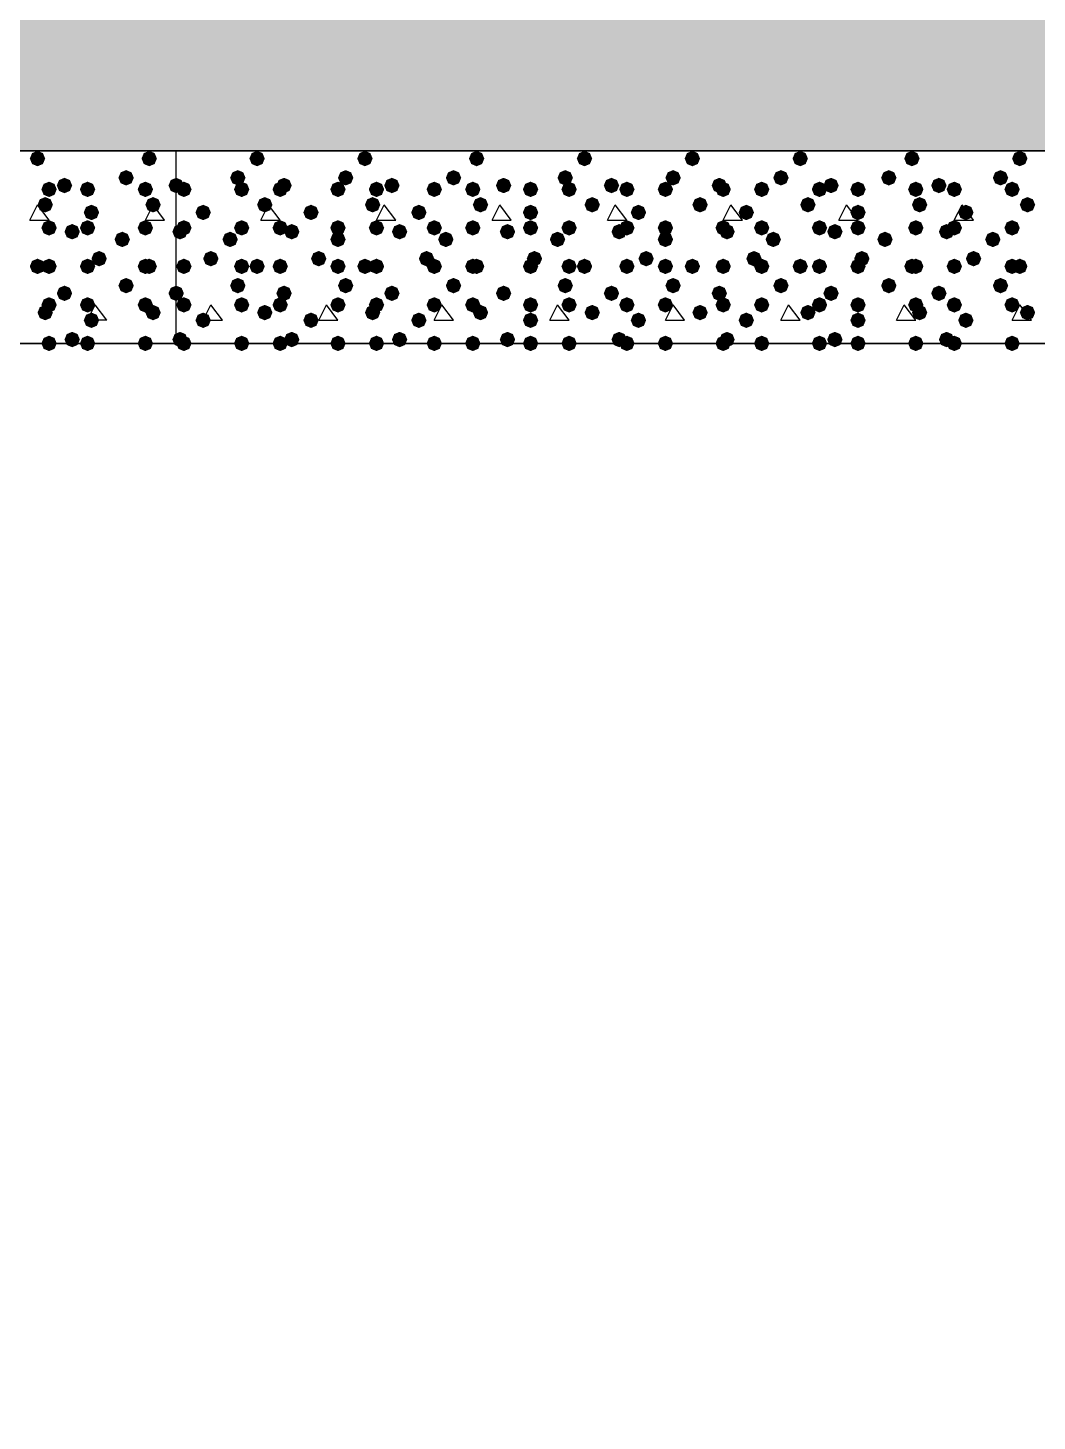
# Model space of a CAD drawing. Header units: millimetres. Extents: x 0 to 420, y 0 to 297.
# Drawn here: x 286.36 to 297.46, y 136.28 to 151.59 of the extents above; entities that cross this region are included whole.
import ezdxf

# ---------------------------------------------------------------- set-up
doc = ezdxf.new("R2010")
doc.units = ezdxf.units.MM
doc.layers.get('0').update_dxf_attribs({"linetype": 'CONTINUOUS'})

msp = doc.modelspace()

# ---------------------------------------------------------------- hatches: boundary and pattern name
at = {"true_color": 0x000008}
h = msp.add_hatch(color=0, dxfattribs=at)
h.paths.add_polyline_path([(385.826, 162.263667), (39.708667, 162.263667), (385.826, 150.241)], flags=0)
h.paths.add_polyline_path([(39.708667, 162.263667), (385.826, 150.241), (39.708667, 150.241)], flags=0)
at = {"true_color": 0x000007}
for points in [[(286.554333, 150.156333), (286.529462, 150.096537), (286.469667, 150.071667), (286.409871, 150.096537), (286.385, 150.156333), (286.409871, 150.216129), (286.469667, 150.241), (286.529462, 150.216129)], [(287.782, 150.156333), (287.757129, 150.096537), (287.697333, 150.071667), (287.637538, 150.096537), (287.612667, 150.156333), (287.637537, 150.216129), (287.697333, 150.241), (287.757129, 150.216129)], [(287.528, 149.944667), (287.503129, 149.884871), (287.443333, 149.86), (287.383537, 149.884871), (287.358667, 149.944667), (287.383537, 150.004462), (287.443333, 150.029333), (287.503129, 150.004463)], [(286.681333, 149.817667), (286.656462, 149.757871), (286.596667, 149.733), (286.536871, 149.757871), (286.512, 149.817667), (286.536871, 149.877462), (286.596667, 149.902333), (286.656462, 149.877463)], [(286.850667, 149.86), (286.825796, 149.800204), (286.766, 149.775333), (286.706204, 149.800204), (286.681333, 149.86), (286.706204, 149.919796), (286.766, 149.944667), (286.825796, 149.919796)], [(287.104667, 149.817667), (287.079796, 149.757871), (287.02, 149.733), (286.960204, 149.757871), (286.935333, 149.817667), (286.960204, 149.877462), (287.02, 149.902333), (287.079796, 149.877463)], [(287.739667, 149.817667), (287.714796, 149.757871), (287.655, 149.733), (287.595204, 149.757871), (287.570333, 149.817667), (287.595204, 149.877462), (287.655, 149.902333), (287.714796, 149.877463)], [(288.078333, 149.86), (288.053463, 149.800204), (287.993667, 149.775333), (287.933871, 149.800204), (287.909, 149.86), (287.933871, 149.919796), (287.993667, 149.944667), (288.053462, 149.919796)], [(286.639, 149.648333), (286.614129, 149.588537), (286.554333, 149.563667), (286.494537, 149.588537), (286.469667, 149.648333), (286.494537, 149.708129), (286.554333, 149.733), (286.614129, 149.708129)], [(287.147, 149.563667), (287.122129, 149.503871), (287.062333, 149.479), (287.002538, 149.503871), (286.977667, 149.563667), (287.002537, 149.623462), (287.062333, 149.648333), (287.122129, 149.623463)], [(287.824333, 149.648333), (287.799463, 149.588537), (287.739667, 149.563667), (287.679871, 149.588537), (287.655, 149.648333), (287.679871, 149.708129), (287.739667, 149.733), (287.799462, 149.708129)], [(286.681333, 149.394333), (286.656462, 149.334537), (286.596667, 149.309667), (286.536871, 149.334537), (286.512, 149.394333), (286.536871, 149.454129), (286.596667, 149.479), (286.656462, 149.454129)], [(286.935333, 149.352), (286.910462, 149.292204), (286.850667, 149.267333), (286.790871, 149.292204), (286.766, 149.352), (286.790871, 149.411796), (286.850667, 149.436667), (286.910462, 149.411796)], [(287.104667, 149.394333), (287.079796, 149.334537), (287.02, 149.309667), (286.960204, 149.334537), (286.935333, 149.394333), (286.960204, 149.454129), (287.02, 149.479), (287.079796, 149.454129)], [(287.485667, 149.267333), (287.460796, 149.207537), (287.401, 149.182667), (287.341204, 149.207537), (287.316333, 149.267333), (287.341204, 149.327129), (287.401, 149.352), (287.460796, 149.327129)], [(287.739667, 149.394333), (287.714796, 149.334537), (287.655, 149.309667), (287.595204, 149.334537), (287.570333, 149.394333), (287.595204, 149.454129), (287.655, 149.479), (287.714796, 149.454129)], [(286.554333, 148.971), (286.529462, 148.911204), (286.469667, 148.886333), (286.409871, 148.911204), (286.385, 148.971), (286.409871, 149.030796), (286.469667, 149.055667), (286.529462, 149.030796)], [(286.681333, 148.971), (286.656462, 148.911204), (286.596667, 148.886333), (286.536871, 148.911204), (286.512, 148.971), (286.536871, 149.030796), (286.596667, 149.055667), (286.656462, 149.030796)], [(287.104667, 148.971), (287.079796, 148.911204), (287.02, 148.886333), (286.960204, 148.911204), (286.935333, 148.971), (286.960204, 149.030796), (287.02, 149.055667), (287.079796, 149.030796)], [(287.231667, 149.055667), (287.206796, 148.995871), (287.147, 148.971), (287.087204, 148.995871), (287.062333, 149.055667), (287.087204, 149.115462), (287.147, 149.140333), (287.206796, 149.115463)], [(287.739667, 148.971), (287.714796, 148.911204), (287.655, 148.886333), (287.595204, 148.911204), (287.570333, 148.971), (287.595204, 149.030796), (287.655, 149.055667), (287.714796, 149.030796)], [(287.782, 148.971), (287.757129, 148.911204), (287.697333, 148.886333), (287.637538, 148.911204), (287.612667, 148.971), (287.637537, 149.030796), (287.697333, 149.055667), (287.757129, 149.030796)], [(286.850667, 148.674667), (286.825796, 148.614871), (286.766, 148.59), (286.706204, 148.614871), (286.681333, 148.674667), (286.706204, 148.734462), (286.766, 148.759333), (286.825796, 148.734463)], [(287.528, 148.759333), (287.503129, 148.699537), (287.443333, 148.674667), (287.383537, 148.699537), (287.358667, 148.759333), (287.383537, 148.819129), (287.443333, 148.844), (287.503129, 148.819129)], [(288.078333, 148.674667), (288.053463, 148.614871), (287.993667, 148.59), (287.933871, 148.614871), (287.909, 148.674667), (287.933871, 148.734462), (287.993667, 148.759333), (288.053462, 148.734463)], [(286.681333, 148.547667), (286.656462, 148.487871), (286.596667, 148.463), (286.536871, 148.487871), (286.512, 148.547667), (286.536871, 148.607462), (286.596667, 148.632333), (286.656462, 148.607463)], [(287.104667, 148.547667), (287.079796, 148.487871), (287.02, 148.463), (286.960204, 148.487871), (286.935333, 148.547667), (286.960204, 148.607462), (287.02, 148.632333), (287.079796, 148.607463)], [(287.739667, 148.547667), (287.714796, 148.487871), (287.655, 148.463), (287.595204, 148.487871), (287.570333, 148.547667), (287.595204, 148.607462), (287.655, 148.632333), (287.714796, 148.607463)], [(286.639, 148.463), (286.614129, 148.403204), (286.554333, 148.378333), (286.494537, 148.403204), (286.469667, 148.463), (286.494537, 148.522796), (286.554333, 148.547667), (286.614129, 148.522796)], [(287.147, 148.378333), (287.122129, 148.318537), (287.062333, 148.293667), (287.002538, 148.318537), (286.977667, 148.378333), (287.002537, 148.438129), (287.062333, 148.463), (287.122129, 148.438129)], [(287.824333, 148.463), (287.799463, 148.403204), (287.739667, 148.378333), (287.679871, 148.403204), (287.655, 148.463), (287.679871, 148.522796), (287.739667, 148.547667), (287.799462, 148.522796)], [(286.681333, 148.124333), (286.656462, 148.064537), (286.596667, 148.039667), (286.536871, 148.064537), (286.512, 148.124333), (286.536871, 148.184129), (286.596667, 148.209), (286.656462, 148.184129)], [(286.935333, 148.166667), (286.910462, 148.106871), (286.850667, 148.082), (286.790871, 148.106871), (286.766, 148.166667), (286.790871, 148.226462), (286.850667, 148.251333), (286.910462, 148.226463)], [(287.104667, 148.124333), (287.079796, 148.064537), (287.02, 148.039667), (286.960204, 148.064537), (286.935333, 148.124333), (286.960204, 148.184129), (287.02, 148.209), (287.079796, 148.184129)], [(287.739667, 148.124333), (287.714796, 148.064537), (287.655, 148.039667), (287.595204, 148.064537), (287.570333, 148.124333), (287.595204, 148.184129), (287.655, 148.209), (287.714796, 148.184129)]]:
    msp.add_hatch(color=0, dxfattribs=at).paths.add_polyline_path(points, flags=0)
at = {"true_color": 0x000008}
for points in [[(288.967333, 150.156333), (288.942462, 150.096537), (288.882667, 150.071667), (288.822871, 150.096537), (288.798, 150.156333), (288.822871, 150.216129), (288.882667, 150.241), (288.942462, 150.216129)], [(290.152667, 150.156333), (290.127796, 150.096537), (290.068, 150.071667), (290.008204, 150.096537), (289.983333, 150.156333), (290.008204, 150.216129), (290.068, 150.241), (290.127796, 150.216129)], [(291.380333, 150.156333), (291.355463, 150.096537), (291.295667, 150.071667), (291.235871, 150.096537), (291.211, 150.156333), (291.235871, 150.216129), (291.295667, 150.241), (291.355462, 150.216129)], [(292.565667, 150.156333), (292.540796, 150.096537), (292.481, 150.071667), (292.421204, 150.096537), (292.396333, 150.156333), (292.421204, 150.216129), (292.481, 150.241), (292.540796, 150.216129)], [(293.751, 150.156333), (293.726129, 150.096537), (293.666333, 150.071667), (293.606537, 150.096537), (293.581667, 150.156333), (293.606537, 150.216129), (293.666333, 150.241), (293.726129, 150.216129)], [(294.936333, 150.156333), (294.911462, 150.096537), (294.851667, 150.071667), (294.791871, 150.096537), (294.767, 150.156333), (294.791871, 150.216129), (294.851667, 150.241), (294.911462, 150.216129)], [(296.164, 150.156333), (296.139129, 150.096537), (296.079333, 150.071667), (296.019537, 150.096537), (295.994667, 150.156333), (296.019537, 150.216129), (296.079333, 150.241), (296.139129, 150.216129)], [(297.349333, 150.156333), (297.324462, 150.096537), (297.264667, 150.071667), (297.204871, 150.096537), (297.18, 150.156333), (297.204871, 150.216129), (297.264667, 150.241), (297.324462, 150.216129)], [(288.755667, 149.944667), (288.730796, 149.884871), (288.671, 149.86), (288.611204, 149.884871), (288.586333, 149.944667), (288.611204, 150.004462), (288.671, 150.029333), (288.730796, 150.004463)], [(289.941, 149.944667), (289.916129, 149.884871), (289.856333, 149.86), (289.796538, 149.884871), (289.771667, 149.944667), (289.796537, 150.004462), (289.856333, 150.029333), (289.916129, 150.004463)], [(291.126333, 149.944667), (291.101462, 149.884871), (291.041667, 149.86), (290.981871, 149.884871), (290.957, 149.944667), (290.981871, 150.004462), (291.041667, 150.029333), (291.101462, 150.004463)], [(292.354, 149.944667), (292.329129, 149.884871), (292.269333, 149.86), (292.209538, 149.884871), (292.184667, 149.944667), (292.209537, 150.004462), (292.269333, 150.029333), (292.329129, 150.004463)], [(293.539333, 149.944667), (293.514462, 149.884871), (293.454667, 149.86), (293.394871, 149.884871), (293.37, 149.944667), (293.394871, 150.004462), (293.454667, 150.029333), (293.514462, 150.004463)], [(294.724667, 149.944667), (294.699796, 149.884871), (294.64, 149.86), (294.580204, 149.884871), (294.555333, 149.944667), (294.580204, 150.004462), (294.64, 150.029333), (294.699796, 150.004463)], [(295.91, 149.944667), (295.885129, 149.884871), (295.825333, 149.86), (295.765538, 149.884871), (295.740667, 149.944667), (295.765537, 150.004462), (295.825333, 150.029333), (295.885129, 150.004463)], [(297.137667, 149.944667), (297.112796, 149.884871), (297.053, 149.86), (296.993204, 149.884871), (296.968333, 149.944667), (296.993204, 150.004462), (297.053, 150.029333), (297.112796, 150.004463)], [(288.163, 149.817667), (288.138129, 149.757871), (288.078333, 149.733), (288.018537, 149.757871), (287.993667, 149.817667), (288.018537, 149.877462), (288.078333, 149.902333), (288.138129, 149.877463)], [(288.798, 149.817667), (288.773129, 149.757871), (288.713333, 149.733), (288.653537, 149.757871), (288.628667, 149.817667), (288.653537, 149.877462), (288.713333, 149.902333), (288.773129, 149.877463)], [(289.221333, 149.817667), (289.196462, 149.757871), (289.136667, 149.733), (289.076871, 149.757871), (289.052, 149.817667), (289.076871, 149.877462), (289.136667, 149.902333), (289.196462, 149.877463)], [(289.263667, 149.86), (289.238796, 149.800204), (289.179, 149.775333), (289.119204, 149.800204), (289.094333, 149.86), (289.119204, 149.919796), (289.179, 149.944667), (289.238796, 149.919796)], [(289.856333, 149.817667), (289.831462, 149.757871), (289.771667, 149.733), (289.711871, 149.757871), (289.687, 149.817667), (289.711871, 149.877462), (289.771667, 149.902333), (289.831462, 149.877463)], [(290.279667, 149.817667), (290.254796, 149.757871), (290.195, 149.733), (290.135204, 149.757871), (290.110333, 149.817667), (290.135204, 149.877462), (290.195, 149.902333), (290.254796, 149.877463)], [(290.449, 149.86), (290.424129, 149.800204), (290.364333, 149.775333), (290.304537, 149.800204), (290.279667, 149.86), (290.304537, 149.919796), (290.364333, 149.944667), (290.424129, 149.919796)], [(290.914667, 149.817667), (290.889796, 149.757871), (290.83, 149.733), (290.770204, 149.757871), (290.745333, 149.817667), (290.770204, 149.877462), (290.83, 149.902333), (290.889796, 149.877463)], [(291.338, 149.817667), (291.313129, 149.757871), (291.253333, 149.733), (291.193537, 149.757871), (291.168667, 149.817667), (291.193537, 149.877462), (291.253333, 149.902333), (291.313129, 149.877463)], [(291.676667, 149.86), (291.651796, 149.800204), (291.592, 149.775333), (291.532204, 149.800204), (291.507333, 149.86), (291.532204, 149.919796), (291.592, 149.944667), (291.651796, 149.919796)], [(291.973, 149.817667), (291.948129, 149.757871), (291.888333, 149.733), (291.828538, 149.757871), (291.803667, 149.817667), (291.828537, 149.877462), (291.888333, 149.902333), (291.948129, 149.877463)], [(292.396333, 149.817667), (292.371463, 149.757871), (292.311667, 149.733), (292.251871, 149.757871), (292.227, 149.817667), (292.251871, 149.877462), (292.311667, 149.902333), (292.371462, 149.877463)], [(292.862, 149.86), (292.837129, 149.800204), (292.777333, 149.775333), (292.717538, 149.800204), (292.692667, 149.86), (292.717537, 149.919796), (292.777333, 149.944667), (292.837129, 149.919796)], [(293.031333, 149.817667), (293.006463, 149.757871), (292.946667, 149.733), (292.886871, 149.757871), (292.862, 149.817667), (292.886871, 149.877462), (292.946667, 149.902333), (293.006462, 149.877463)], [(293.454667, 149.817667), (293.429796, 149.757871), (293.37, 149.733), (293.310204, 149.757871), (293.285333, 149.817667), (293.310204, 149.877462), (293.37, 149.902333), (293.429796, 149.877463)], [(294.047333, 149.86), (294.022462, 149.800204), (293.962667, 149.775333), (293.902871, 149.800204), (293.878, 149.86), (293.902871, 149.919796), (293.962667, 149.944667), (294.022462, 149.919796)], [(294.089667, 149.817667), (294.064796, 149.757871), (294.005, 149.733), (293.945204, 149.757871), (293.920333, 149.817667), (293.945204, 149.877462), (294.005, 149.902333), (294.064796, 149.877463)], [(294.513, 149.817667), (294.488129, 149.757871), (294.428333, 149.733), (294.368538, 149.757871), (294.343667, 149.817667), (294.368537, 149.877462), (294.428333, 149.902333), (294.488129, 149.877463)], [(295.148, 149.817667), (295.123129, 149.757871), (295.063333, 149.733), (295.003537, 149.757871), (294.978667, 149.817667), (295.003537, 149.877462), (295.063333, 149.902333), (295.123129, 149.877463)], [(295.275, 149.86), (295.250129, 149.800204), (295.190333, 149.775333), (295.130538, 149.800204), (295.105667, 149.86), (295.130537, 149.919796), (295.190333, 149.944667), (295.250129, 149.919796)], [(295.571333, 149.817667), (295.546462, 149.757871), (295.486667, 149.733), (295.426871, 149.757871), (295.402, 149.817667), (295.426871, 149.877462), (295.486667, 149.902333), (295.546462, 149.877463)], [(296.206333, 149.817667), (296.181462, 149.757871), (296.121667, 149.733), (296.061871, 149.757871), (296.037, 149.817667), (296.061871, 149.877462), (296.121667, 149.902333), (296.181462, 149.877463)], [(296.460333, 149.86), (296.435462, 149.800204), (296.375667, 149.775333), (296.315871, 149.800204), (296.291, 149.86), (296.315871, 149.919796), (296.375667, 149.944667), (296.435462, 149.919796)], [(296.629667, 149.817667), (296.604796, 149.757871), (296.545, 149.733), (296.485204, 149.757871), (296.460333, 149.817667), (296.485204, 149.877462), (296.545, 149.902333), (296.604796, 149.877463)], [(297.264667, 149.817667), (297.239796, 149.757871), (297.18, 149.733), (297.120204, 149.757871), (297.095333, 149.817667), (297.120204, 149.877462), (297.18, 149.902333), (297.239796, 149.877463)], [(288.374667, 149.563667), (288.349796, 149.503871), (288.29, 149.479), (288.230204, 149.503871), (288.205333, 149.563667), (288.230204, 149.623462), (288.29, 149.648333), (288.349796, 149.623463)], [(289.052, 149.648333), (289.027129, 149.588537), (288.967333, 149.563667), (288.907537, 149.588537), (288.882667, 149.648333), (288.907537, 149.708129), (288.967333, 149.733), (289.027129, 149.708129)], [(289.56, 149.563667), (289.535129, 149.503871), (289.475333, 149.479), (289.415538, 149.503871), (289.390667, 149.563667), (289.415537, 149.623462), (289.475333, 149.648333), (289.535129, 149.623463)], [(290.237333, 149.648333), (290.212462, 149.588537), (290.152667, 149.563667), (290.092871, 149.588537), (290.068, 149.648333), (290.092871, 149.708129), (290.152667, 149.733), (290.212462, 149.708129)], [(290.745333, 149.563667), (290.720463, 149.503871), (290.660667, 149.479), (290.600871, 149.503871), (290.576, 149.563667), (290.600871, 149.623462), (290.660667, 149.648333), (290.720462, 149.623463)], [(291.422667, 149.648333), (291.397796, 149.588537), (291.338, 149.563667), (291.278204, 149.588537), (291.253333, 149.648333), (291.278204, 149.708129), (291.338, 149.733), (291.397796, 149.708129)], [(291.973, 149.563667), (291.948129, 149.503871), (291.888333, 149.479), (291.828538, 149.503871), (291.803667, 149.563667), (291.828537, 149.623462), (291.888333, 149.648333), (291.948129, 149.623463)], [(292.650333, 149.648333), (292.625463, 149.588537), (292.565667, 149.563667), (292.505871, 149.588537), (292.481, 149.648333), (292.505871, 149.708129), (292.565667, 149.733), (292.625462, 149.708129)], [(293.158333, 149.563667), (293.133462, 149.503871), (293.073667, 149.479), (293.013871, 149.503871), (292.989, 149.563667), (293.013871, 149.623462), (293.073667, 149.648333), (293.133462, 149.623463)], [(293.835667, 149.648333), (293.810796, 149.588537), (293.751, 149.563667), (293.691204, 149.588537), (293.666333, 149.648333), (293.691204, 149.708129), (293.751, 149.733), (293.810796, 149.708129)], [(294.343667, 149.563667), (294.318796, 149.503871), (294.259, 149.479), (294.199204, 149.503871), (294.174333, 149.563667), (294.199204, 149.623462), (294.259, 149.648333), (294.318796, 149.623463)], [(295.021, 149.648333), (294.996129, 149.588537), (294.936333, 149.563667), (294.876537, 149.588537), (294.851667, 149.648333), (294.876537, 149.708129), (294.936333, 149.733), (294.996129, 149.708129)], [(295.571333, 149.563667), (295.546462, 149.503871), (295.486667, 149.479), (295.426871, 149.503871), (295.402, 149.563667), (295.426871, 149.623462), (295.486667, 149.648333), (295.546462, 149.623463)], [(296.248667, 149.648333), (296.223796, 149.588537), (296.164, 149.563667), (296.104204, 149.588537), (296.079333, 149.648333), (296.104204, 149.708129), (296.164, 149.733), (296.223796, 149.708129)], [(296.756667, 149.563667), (296.731796, 149.503871), (296.672, 149.479), (296.612204, 149.503871), (296.587333, 149.563667), (296.612204, 149.623462), (296.672, 149.648333), (296.731796, 149.623463)], [(297.434, 149.648333), (297.409129, 149.588537), (297.349333, 149.563667), (297.289537, 149.588537), (297.264667, 149.648333), (297.289537, 149.708129), (297.349333, 149.733), (297.409129, 149.708129)], [(288.120667, 149.352), (288.095796, 149.292204), (288.036, 149.267333), (287.976204, 149.292204), (287.951333, 149.352), (287.976204, 149.411796), (288.036, 149.436667), (288.095796, 149.411796)], [(288.163, 149.394333), (288.138129, 149.334537), (288.078333, 149.309667), (288.018537, 149.334537), (287.993667, 149.394333), (288.018537, 149.454129), (288.078333, 149.479), (288.138129, 149.454129)], [(288.671, 149.267333), (288.646129, 149.207537), (288.586333, 149.182667), (288.526538, 149.207537), (288.501667, 149.267333), (288.526537, 149.327129), (288.586333, 149.352), (288.646129, 149.327129)], [(288.798, 149.394333), (288.773129, 149.334537), (288.713333, 149.309667), (288.653537, 149.334537), (288.628667, 149.394333), (288.653537, 149.454129), (288.713333, 149.479), (288.773129, 149.454129)], [(289.221333, 149.394333), (289.196462, 149.334537), (289.136667, 149.309667), (289.076871, 149.334537), (289.052, 149.394333), (289.076871, 149.454129), (289.136667, 149.479), (289.196462, 149.454129)], [(289.348333, 149.352), (289.323463, 149.292204), (289.263667, 149.267333), (289.203871, 149.292204), (289.179, 149.352), (289.203871, 149.411796), (289.263667, 149.436667), (289.323462, 149.411796)], [(289.856333, 149.394333), (289.831462, 149.334537), (289.771667, 149.309667), (289.711871, 149.334537), (289.687, 149.394333), (289.711871, 149.454129), (289.771667, 149.479), (289.831462, 149.454129)], [(289.856333, 149.267333), (289.831462, 149.207537), (289.771667, 149.182667), (289.711871, 149.207537), (289.687, 149.267333), (289.711871, 149.327129), (289.771667, 149.352), (289.831462, 149.327129)], [(290.279667, 149.394333), (290.254796, 149.334537), (290.195, 149.309667), (290.135204, 149.334537), (290.110333, 149.394333), (290.135204, 149.454129), (290.195, 149.479), (290.254796, 149.454129)], [(290.533667, 149.352), (290.508796, 149.292204), (290.449, 149.267333), (290.389204, 149.292204), (290.364333, 149.352), (290.389204, 149.411796), (290.449, 149.436667), (290.508796, 149.411796)], [(290.914667, 149.394333), (290.889796, 149.334537), (290.83, 149.309667), (290.770204, 149.334537), (290.745333, 149.394333), (290.770204, 149.454129), (290.83, 149.479), (290.889796, 149.454129)], [(291.041667, 149.267333), (291.016796, 149.207537), (290.957, 149.182667), (290.897204, 149.207537), (290.872333, 149.267333), (290.897204, 149.327129), (290.957, 149.352), (291.016796, 149.327129)], [(291.338, 149.394333), (291.313129, 149.334537), (291.253333, 149.309667), (291.193537, 149.334537), (291.168667, 149.394333), (291.193537, 149.454129), (291.253333, 149.479), (291.313129, 149.454129)], [(291.719, 149.352), (291.694129, 149.292204), (291.634333, 149.267333), (291.574538, 149.292204), (291.549667, 149.352), (291.574537, 149.411796), (291.634333, 149.436667), (291.694129, 149.411796)], [(291.973, 149.394333), (291.948129, 149.334537), (291.888333, 149.309667), (291.828538, 149.334537), (291.803667, 149.394333), (291.828537, 149.454129), (291.888333, 149.479), (291.948129, 149.454129)], [(292.269333, 149.267333), (292.244462, 149.207537), (292.184667, 149.182667), (292.124871, 149.207537), (292.1, 149.267333), (292.124871, 149.327129), (292.184667, 149.352), (292.244462, 149.327129)], [(292.396333, 149.394333), (292.371463, 149.334537), (292.311667, 149.309667), (292.251871, 149.334537), (292.227, 149.394333), (292.251871, 149.454129), (292.311667, 149.479), (292.371462, 149.454129)], [(292.946667, 149.352), (292.921796, 149.292204), (292.862, 149.267333), (292.802204, 149.292204), (292.777333, 149.352), (292.802204, 149.411796), (292.862, 149.436667), (292.921796, 149.411796)], [(293.031333, 149.394333), (293.006463, 149.334537), (292.946667, 149.309667), (292.886871, 149.334537), (292.862, 149.394333), (292.886871, 149.454129), (292.946667, 149.479), (293.006462, 149.454129)], [(293.454667, 149.394333), (293.429796, 149.334537), (293.37, 149.309667), (293.310204, 149.334537), (293.285333, 149.394333), (293.310204, 149.454129), (293.37, 149.479), (293.429796, 149.454129)], [(293.454667, 149.267333), (293.429796, 149.207537), (293.37, 149.182667), (293.310204, 149.207537), (293.285333, 149.267333), (293.310204, 149.327129), (293.37, 149.352), (293.429796, 149.327129)], [(294.089667, 149.394333), (294.064796, 149.334537), (294.005, 149.309667), (293.945204, 149.334537), (293.920333, 149.394333), (293.945204, 149.454129), (294.005, 149.479), (294.064796, 149.454129)], [(294.132, 149.352), (294.107129, 149.292204), (294.047333, 149.267333), (293.987538, 149.292204), (293.962667, 149.352), (293.987537, 149.411796), (294.047333, 149.436667), (294.107129, 149.411796)], [(294.513, 149.394333), (294.488129, 149.334537), (294.428333, 149.309667), (294.368538, 149.334537), (294.343667, 149.394333), (294.368537, 149.454129), (294.428333, 149.479), (294.488129, 149.454129)], [(294.64, 149.267333), (294.615129, 149.207537), (294.555333, 149.182667), (294.495538, 149.207537), (294.470667, 149.267333), (294.495537, 149.327129), (294.555333, 149.352), (294.615129, 149.327129)], [(295.148, 149.394333), (295.123129, 149.334537), (295.063333, 149.309667), (295.003537, 149.334537), (294.978667, 149.394333), (295.003537, 149.454129), (295.063333, 149.479), (295.123129, 149.454129)], [(295.317333, 149.352), (295.292462, 149.292204), (295.232667, 149.267333), (295.172871, 149.292204), (295.148, 149.352), (295.172871, 149.411796), (295.232667, 149.436667), (295.292462, 149.411796)], [(295.571333, 149.394333), (295.546462, 149.334537), (295.486667, 149.309667), (295.426871, 149.334537), (295.402, 149.394333), (295.426871, 149.454129), (295.486667, 149.479), (295.546462, 149.454129)], [(295.867667, 149.267333), (295.842796, 149.207537), (295.783, 149.182667), (295.723204, 149.207537), (295.698333, 149.267333), (295.723204, 149.327129), (295.783, 149.352), (295.842796, 149.327129)], [(296.206333, 149.394333), (296.181462, 149.334537), (296.121667, 149.309667), (296.061871, 149.334537), (296.037, 149.394333), (296.061871, 149.454129), (296.121667, 149.479), (296.181462, 149.454129)], [(296.545, 149.352), (296.520129, 149.292204), (296.460333, 149.267333), (296.400538, 149.292204), (296.375667, 149.352), (296.400537, 149.411796), (296.460333, 149.436667), (296.520129, 149.411796)], [(296.629667, 149.394333), (296.604796, 149.334537), (296.545, 149.309667), (296.485204, 149.334537), (296.460333, 149.394333), (296.485204, 149.454129), (296.545, 149.479), (296.604796, 149.454129)], [(297.053, 149.267333), (297.028129, 149.207537), (296.968333, 149.182667), (296.908537, 149.207537), (296.883667, 149.267333), (296.908537, 149.327129), (296.968333, 149.352), (297.028129, 149.327129)], [(297.264667, 149.394333), (297.239796, 149.334537), (297.18, 149.309667), (297.120204, 149.334537), (297.095333, 149.394333), (297.120204, 149.454129), (297.18, 149.479), (297.239796, 149.454129)], [(288.163, 148.971), (288.138129, 148.911204), (288.078333, 148.886333), (288.018537, 148.911204), (287.993667, 148.971), (288.018537, 149.030796), (288.078333, 149.055667), (288.138129, 149.030796)], [(288.459333, 149.055667), (288.434463, 148.995871), (288.374667, 148.971), (288.314871, 148.995871), (288.29, 149.055667), (288.314871, 149.115462), (288.374667, 149.140333), (288.434462, 149.115463)], [(288.798, 148.971), (288.773129, 148.911204), (288.713333, 148.886333), (288.653537, 148.911204), (288.628667, 148.971), (288.653537, 149.030796), (288.713333, 149.055667), (288.773129, 149.030796)], [(288.967333, 148.971), (288.942462, 148.911204), (288.882667, 148.886333), (288.822871, 148.911204), (288.798, 148.971), (288.822871, 149.030796), (288.882667, 149.055667), (288.942462, 149.030796)], [(289.221333, 148.971), (289.196462, 148.911204), (289.136667, 148.886333), (289.076871, 148.911204), (289.052, 148.971), (289.076871, 149.030796), (289.136667, 149.055667), (289.196462, 149.030796)], [(289.644667, 149.055667), (289.619796, 148.995871), (289.56, 148.971), (289.500204, 148.995871), (289.475333, 149.055667), (289.500204, 149.115462), (289.56, 149.140333), (289.619796, 149.115463)], [(289.856333, 148.971), (289.831462, 148.911204), (289.771667, 148.886333), (289.711871, 148.911204), (289.687, 148.971), (289.711871, 149.030796), (289.771667, 149.055667), (289.831462, 149.030796)], [(290.152667, 148.971), (290.127796, 148.911204), (290.068, 148.886333), (290.008204, 148.911204), (289.983333, 148.971), (290.008204, 149.030796), (290.068, 149.055667), (290.127796, 149.030796)], [(290.279667, 148.971), (290.254796, 148.911204), (290.195, 148.886333), (290.135204, 148.911204), (290.110333, 148.971), (290.135204, 149.030796), (290.195, 149.055667), (290.254796, 149.030796)], [(290.83, 149.055667), (290.805129, 148.995871), (290.745333, 148.971), (290.685538, 148.995871), (290.660667, 149.055667), (290.685537, 149.115462), (290.745333, 149.140333), (290.805129, 149.115463)], [(290.914667, 148.971), (290.889796, 148.911204), (290.83, 148.886333), (290.770204, 148.911204), (290.745333, 148.971), (290.770204, 149.030796), (290.83, 149.055667), (290.889796, 149.030796)], [(291.338, 148.971), (291.313129, 148.911204), (291.253333, 148.886333), (291.193537, 148.911204), (291.168667, 148.971), (291.193537, 149.030796), (291.253333, 149.055667), (291.313129, 149.030796)], [(291.380333, 148.971), (291.355463, 148.911204), (291.295667, 148.886333), (291.235871, 148.911204), (291.211, 148.971), (291.235871, 149.030796), (291.295667, 149.055667), (291.355462, 149.030796)], [(291.973, 148.971), (291.948129, 148.911204), (291.888333, 148.886333), (291.828538, 148.911204), (291.803667, 148.971), (291.828537, 149.030796), (291.888333, 149.055667), (291.948129, 149.030796)], [(292.015333, 149.055667), (291.990463, 148.995871), (291.930667, 148.971), (291.870871, 148.995871), (291.846, 149.055667), (291.870871, 149.115462), (291.930667, 149.140333), (291.990462, 149.115463)], [(292.396333, 148.971), (292.371463, 148.911204), (292.311667, 148.886333), (292.251871, 148.911204), (292.227, 148.971), (292.251871, 149.030796), (292.311667, 149.055667), (292.371462, 149.030796)], [(292.565667, 148.971), (292.540796, 148.911204), (292.481, 148.886333), (292.421204, 148.911204), (292.396333, 148.971), (292.421204, 149.030796), (292.481, 149.055667), (292.540796, 149.030796)], [(293.031333, 148.971), (293.006463, 148.911204), (292.946667, 148.886333), (292.886871, 148.911204), (292.862, 148.971), (292.886871, 149.030796), (292.946667, 149.055667), (293.006462, 149.030796)], [(293.243, 149.055667), (293.218129, 148.995871), (293.158333, 148.971), (293.098538, 148.995871), (293.073667, 149.055667), (293.098537, 149.115462), (293.158333, 149.140333), (293.218129, 149.115463)], [(293.454667, 148.971), (293.429796, 148.911204), (293.37, 148.886333), (293.310204, 148.911204), (293.285333, 148.971), (293.310204, 149.030796), (293.37, 149.055667), (293.429796, 149.030796)], [(293.751, 148.971), (293.726129, 148.911204), (293.666333, 148.886333), (293.606537, 148.911204), (293.581667, 148.971), (293.606537, 149.030796), (293.666333, 149.055667), (293.726129, 149.030796)], [(294.089667, 148.971), (294.064796, 148.911204), (294.005, 148.886333), (293.945204, 148.911204), (293.920333, 148.971), (293.945204, 149.030796), (294.005, 149.055667), (294.064796, 149.030796)], [(294.428333, 149.055667), (294.403462, 148.995871), (294.343667, 148.971), (294.283871, 148.995871), (294.259, 149.055667), (294.283871, 149.115462), (294.343667, 149.140333), (294.403462, 149.115463)], [(294.513, 148.971), (294.488129, 148.911204), (294.428333, 148.886333), (294.368538, 148.911204), (294.343667, 148.971), (294.368537, 149.030796), (294.428333, 149.055667), (294.488129, 149.030796)], [(294.936333, 148.971), (294.911462, 148.911204), (294.851667, 148.886333), (294.791871, 148.911204), (294.767, 148.971), (294.791871, 149.030796), (294.851667, 149.055667), (294.911462, 149.030796)], [(295.148, 148.971), (295.123129, 148.911204), (295.063333, 148.886333), (295.003537, 148.911204), (294.978667, 148.971), (295.003537, 149.030796), (295.063333, 149.055667), (295.123129, 149.030796)], [(295.571333, 148.971), (295.546462, 148.911204), (295.486667, 148.886333), (295.426871, 148.911204), (295.402, 148.971), (295.426871, 149.030796), (295.486667, 149.055667), (295.546462, 149.030796)], [(295.613667, 149.055667), (295.588796, 148.995871), (295.529, 148.971), (295.469204, 148.995871), (295.444333, 149.055667), (295.469204, 149.115462), (295.529, 149.140333), (295.588796, 149.115463)], [(296.164, 148.971), (296.139129, 148.911204), (296.079333, 148.886333), (296.019537, 148.911204), (295.994667, 148.971), (296.019537, 149.030796), (296.079333, 149.055667), (296.139129, 149.030796)], [(296.206333, 148.971), (296.181462, 148.911204), (296.121667, 148.886333), (296.061871, 148.911204), (296.037, 148.971), (296.061871, 149.030796), (296.121667, 149.055667), (296.181462, 149.030796)], [(296.629667, 148.971), (296.604796, 148.911204), (296.545, 148.886333), (296.485204, 148.911204), (296.460333, 148.971), (296.485204, 149.030796), (296.545, 149.055667), (296.604796, 149.030796)], [(296.841333, 149.055667), (296.816462, 148.995871), (296.756667, 148.971), (296.696871, 148.995871), (296.672, 149.055667), (296.696871, 149.115462), (296.756667, 149.140333), (296.816462, 149.115463)], [(297.264667, 148.971), (297.239796, 148.911204), (297.18, 148.886333), (297.120204, 148.911204), (297.095333, 148.971), (297.120204, 149.030796), (297.18, 149.055667), (297.239796, 149.030796)], [(297.349333, 148.971), (297.324462, 148.911204), (297.264667, 148.886333), (297.204871, 148.911204), (297.18, 148.971), (297.204871, 149.030796), (297.264667, 149.055667), (297.324462, 149.030796)], [(288.755667, 148.759333), (288.730796, 148.699537), (288.671, 148.674667), (288.611204, 148.699537), (288.586333, 148.759333), (288.611204, 148.819129), (288.671, 148.844), (288.730796, 148.819129)], [(289.263667, 148.674667), (289.238796, 148.614871), (289.179, 148.59), (289.119204, 148.614871), (289.094333, 148.674667), (289.119204, 148.734462), (289.179, 148.759333), (289.238796, 148.734463)], [(289.941, 148.759333), (289.916129, 148.699537), (289.856333, 148.674667), (289.796538, 148.699537), (289.771667, 148.759333), (289.796537, 148.819129), (289.856333, 148.844), (289.916129, 148.819129)], [(290.449, 148.674667), (290.424129, 148.614871), (290.364333, 148.59), (290.304537, 148.614871), (290.279667, 148.674667), (290.304537, 148.734462), (290.364333, 148.759333), (290.424129, 148.734463)], [(291.126333, 148.759333), (291.101462, 148.699537), (291.041667, 148.674667), (290.981871, 148.699537), (290.957, 148.759333), (290.981871, 148.819129), (291.041667, 148.844), (291.101462, 148.819129)], [(291.676667, 148.674667), (291.651796, 148.614871), (291.592, 148.59), (291.532204, 148.614871), (291.507333, 148.674667), (291.532204, 148.734462), (291.592, 148.759333), (291.651796, 148.734463)], [(292.354, 148.759333), (292.329129, 148.699537), (292.269333, 148.674667), (292.209538, 148.699537), (292.184667, 148.759333), (292.209537, 148.819129), (292.269333, 148.844), (292.329129, 148.819129)], [(292.862, 148.674667), (292.837129, 148.614871), (292.777333, 148.59), (292.717538, 148.614871), (292.692667, 148.674667), (292.717537, 148.734462), (292.777333, 148.759333), (292.837129, 148.734463)], [(293.539333, 148.759333), (293.514462, 148.699537), (293.454667, 148.674667), (293.394871, 148.699537), (293.37, 148.759333), (293.394871, 148.819129), (293.454667, 148.844), (293.514462, 148.819129)], [(294.047333, 148.674667), (294.022462, 148.614871), (293.962667, 148.59), (293.902871, 148.614871), (293.878, 148.674667), (293.902871, 148.734462), (293.962667, 148.759333), (294.022462, 148.734463)], [(294.724667, 148.759333), (294.699796, 148.699537), (294.64, 148.674667), (294.580204, 148.699537), (294.555333, 148.759333), (294.580204, 148.819129), (294.64, 148.844), (294.699796, 148.819129)], [(295.275, 148.674667), (295.250129, 148.614871), (295.190333, 148.59), (295.130538, 148.614871), (295.105667, 148.674667), (295.130537, 148.734462), (295.190333, 148.759333), (295.250129, 148.734463)], [(295.91, 148.759333), (295.885129, 148.699537), (295.825333, 148.674667), (295.765538, 148.699537), (295.740667, 148.759333), (295.765537, 148.819129), (295.825333, 148.844), (295.885129, 148.819129)], [(296.460333, 148.674667), (296.435462, 148.614871), (296.375667, 148.59), (296.315871, 148.614871), (296.291, 148.674667), (296.315871, 148.734462), (296.375667, 148.759333), (296.435462, 148.734463)], [(297.137667, 148.759333), (297.112796, 148.699537), (297.053, 148.674667), (296.993204, 148.699537), (296.968333, 148.759333), (296.993204, 148.819129), (297.053, 148.844), (297.112796, 148.819129)], [(288.163, 148.547667), (288.138129, 148.487871), (288.078333, 148.463), (288.018537, 148.487871), (287.993667, 148.547667), (288.018537, 148.607462), (288.078333, 148.632333), (288.138129, 148.607463)], [(288.798, 148.547667), (288.773129, 148.487871), (288.713333, 148.463), (288.653537, 148.487871), (288.628667, 148.547667), (288.653537, 148.607462), (288.713333, 148.632333), (288.773129, 148.607463)], [(289.221333, 148.547667), (289.196462, 148.487871), (289.136667, 148.463), (289.076871, 148.487871), (289.052, 148.547667), (289.076871, 148.607462), (289.136667, 148.632333), (289.196462, 148.607463)], [(289.856333, 148.547667), (289.831462, 148.487871), (289.771667, 148.463), (289.711871, 148.487871), (289.687, 148.547667), (289.711871, 148.607462), (289.771667, 148.632333), (289.831462, 148.607463)], [(290.279667, 148.547667), (290.254796, 148.487871), (290.195, 148.463), (290.135204, 148.487871), (290.110333, 148.547667), (290.135204, 148.607462), (290.195, 148.632333), (290.254796, 148.607463)], [(290.914667, 148.547667), (290.889796, 148.487871), (290.83, 148.463), (290.770204, 148.487871), (290.745333, 148.547667), (290.770204, 148.607462), (290.83, 148.632333), (290.889796, 148.607463)], [(291.338, 148.547667), (291.313129, 148.487871), (291.253333, 148.463), (291.193537, 148.487871), (291.168667, 148.547667), (291.193537, 148.607462), (291.253333, 148.632333), (291.313129, 148.607463)], [(291.973, 148.547667), (291.948129, 148.487871), (291.888333, 148.463), (291.828538, 148.487871), (291.803667, 148.547667), (291.828537, 148.607462), (291.888333, 148.632333), (291.948129, 148.607463)], [(292.396333, 148.547667), (292.371463, 148.487871), (292.311667, 148.463), (292.251871, 148.487871), (292.227, 148.547667), (292.251871, 148.607462), (292.311667, 148.632333), (292.371462, 148.607463)], [(293.031333, 148.547667), (293.006463, 148.487871), (292.946667, 148.463), (292.886871, 148.487871), (292.862, 148.547667), (292.886871, 148.607462), (292.946667, 148.632333), (293.006462, 148.607463)], [(293.454667, 148.547667), (293.429796, 148.487871), (293.37, 148.463), (293.310204, 148.487871), (293.285333, 148.547667), (293.310204, 148.607462), (293.37, 148.632333), (293.429796, 148.607463)], [(294.089667, 148.547667), (294.064796, 148.487871), (294.005, 148.463), (293.945204, 148.487871), (293.920333, 148.547667), (293.945204, 148.607462), (294.005, 148.632333), (294.064796, 148.607463)], [(294.513, 148.547667), (294.488129, 148.487871), (294.428333, 148.463), (294.368538, 148.487871), (294.343667, 148.547667), (294.368537, 148.607462), (294.428333, 148.632333), (294.488129, 148.607463)], [(295.148, 148.547667), (295.123129, 148.487871), (295.063333, 148.463), (295.003537, 148.487871), (294.978667, 148.547667), (295.003537, 148.607462), (295.063333, 148.632333), (295.123129, 148.607463)], [(295.571333, 148.547667), (295.546462, 148.487871), (295.486667, 148.463), (295.426871, 148.487871), (295.402, 148.547667), (295.426871, 148.607462), (295.486667, 148.632333), (295.546462, 148.607463)], [(296.206333, 148.547667), (296.181462, 148.487871), (296.121667, 148.463), (296.061871, 148.487871), (296.037, 148.547667), (296.061871, 148.607462), (296.121667, 148.632333), (296.181462, 148.607463)], [(296.629667, 148.547667), (296.604796, 148.487871), (296.545, 148.463), (296.485204, 148.487871), (296.460333, 148.547667), (296.485204, 148.607462), (296.545, 148.632333), (296.604796, 148.607463)], [(297.264667, 148.547667), (297.239796, 148.487871), (297.18, 148.463), (297.120204, 148.487871), (297.095333, 148.547667), (297.120204, 148.607462), (297.18, 148.632333), (297.239796, 148.607463)], [(288.374667, 148.378333), (288.349796, 148.318537), (288.29, 148.293667), (288.230204, 148.318537), (288.205333, 148.378333), (288.230204, 148.438129), (288.29, 148.463), (288.349796, 148.438129)], [(289.052, 148.463), (289.027129, 148.403204), (288.967333, 148.378333), (288.907537, 148.403204), (288.882667, 148.463), (288.907537, 148.522796), (288.967333, 148.547667), (289.027129, 148.522796)], [(289.56, 148.378333), (289.535129, 148.318537), (289.475333, 148.293667), (289.415538, 148.318537), (289.390667, 148.378333), (289.415537, 148.438129), (289.475333, 148.463), (289.535129, 148.438129)], [(290.237333, 148.463), (290.212462, 148.403204), (290.152667, 148.378333), (290.092871, 148.403204), (290.068, 148.463), (290.092871, 148.522796), (290.152667, 148.547667), (290.212462, 148.522796)], [(290.745333, 148.378333), (290.720463, 148.318537), (290.660667, 148.293667), (290.600871, 148.318537), (290.576, 148.378333), (290.600871, 148.438129), (290.660667, 148.463), (290.720462, 148.438129)], [(291.422667, 148.463), (291.397796, 148.403204), (291.338, 148.378333), (291.278204, 148.403204), (291.253333, 148.463), (291.278204, 148.522796), (291.338, 148.547667), (291.397796, 148.522796)], [(291.973, 148.378333), (291.948129, 148.318537), (291.888333, 148.293667), (291.828538, 148.318537), (291.803667, 148.378333), (291.828537, 148.438129), (291.888333, 148.463), (291.948129, 148.438129)], [(292.650333, 148.463), (292.625463, 148.403204), (292.565667, 148.378333), (292.505871, 148.403204), (292.481, 148.463), (292.505871, 148.522796), (292.565667, 148.547667), (292.625462, 148.522796)], [(293.158333, 148.378333), (293.133462, 148.318537), (293.073667, 148.293667), (293.013871, 148.318537), (292.989, 148.378333), (293.013871, 148.438129), (293.073667, 148.463), (293.133462, 148.438129)], [(293.835667, 148.463), (293.810796, 148.403204), (293.751, 148.378333), (293.691204, 148.403204), (293.666333, 148.463), (293.691204, 148.522796), (293.751, 148.547667), (293.810796, 148.522796)], [(294.343667, 148.378333), (294.318796, 148.318537), (294.259, 148.293667), (294.199204, 148.318537), (294.174333, 148.378333), (294.199204, 148.438129), (294.259, 148.463), (294.318796, 148.438129)], [(295.021, 148.463), (294.996129, 148.403204), (294.936333, 148.378333), (294.876537, 148.403204), (294.851667, 148.463), (294.876537, 148.522796), (294.936333, 148.547667), (294.996129, 148.522796)], [(295.571333, 148.378333), (295.546462, 148.318537), (295.486667, 148.293667), (295.426871, 148.318537), (295.402, 148.378333), (295.426871, 148.438129), (295.486667, 148.463), (295.546462, 148.438129)], [(296.248667, 148.463), (296.223796, 148.403204), (296.164, 148.378333), (296.104204, 148.403204), (296.079333, 148.463), (296.104204, 148.522796), (296.164, 148.547667), (296.223796, 148.522796)], [(296.756667, 148.378333), (296.731796, 148.318537), (296.672, 148.293667), (296.612204, 148.318537), (296.587333, 148.378333), (296.612204, 148.438129), (296.672, 148.463), (296.731796, 148.438129)], [(297.434, 148.463), (297.409129, 148.403204), (297.349333, 148.378333), (297.289537, 148.403204), (297.264667, 148.463), (297.289537, 148.522796), (297.349333, 148.547667), (297.409129, 148.522796)], [(288.120667, 148.166667), (288.095796, 148.106871), (288.036, 148.082), (287.976204, 148.106871), (287.951333, 148.166667), (287.976204, 148.226462), (288.036, 148.251333), (288.095796, 148.226463)], [(288.163, 148.124333), (288.138129, 148.064537), (288.078333, 148.039667), (288.018537, 148.064537), (287.993667, 148.124333), (288.018537, 148.184129), (288.078333, 148.209), (288.138129, 148.184129)], [(288.798, 148.124333), (288.773129, 148.064537), (288.713333, 148.039667), (288.653537, 148.064537), (288.628667, 148.124333), (288.653537, 148.184129), (288.713333, 148.209), (288.773129, 148.184129)], [(289.221333, 148.124333), (289.196462, 148.064537), (289.136667, 148.039667), (289.076871, 148.064537), (289.052, 148.124333), (289.076871, 148.184129), (289.136667, 148.209), (289.196462, 148.184129)], [(289.348333, 148.166667), (289.323463, 148.106871), (289.263667, 148.082), (289.203871, 148.106871), (289.179, 148.166667), (289.203871, 148.226462), (289.263667, 148.251333), (289.323462, 148.226463)], [(289.856333, 148.124333), (289.831462, 148.064537), (289.771667, 148.039667), (289.711871, 148.064537), (289.687, 148.124333), (289.711871, 148.184129), (289.771667, 148.209), (289.831462, 148.184129)], [(290.279667, 148.124333), (290.254796, 148.064537), (290.195, 148.039667), (290.135204, 148.064537), (290.110333, 148.124333), (290.135204, 148.184129), (290.195, 148.209), (290.254796, 148.184129)], [(290.533667, 148.166667), (290.508796, 148.106871), (290.449, 148.082), (290.389204, 148.106871), (290.364333, 148.166667), (290.389204, 148.226462), (290.449, 148.251333), (290.508796, 148.226463)], [(290.914667, 148.124333), (290.889796, 148.064537), (290.83, 148.039667), (290.770204, 148.064537), (290.745333, 148.124333), (290.770204, 148.184129), (290.83, 148.209), (290.889796, 148.184129)], [(291.338, 148.124333), (291.313129, 148.064537), (291.253333, 148.039667), (291.193537, 148.064537), (291.168667, 148.124333), (291.193537, 148.184129), (291.253333, 148.209), (291.313129, 148.184129)], [(291.719, 148.166667), (291.694129, 148.106871), (291.634333, 148.082), (291.574538, 148.106871), (291.549667, 148.166667), (291.574537, 148.226462), (291.634333, 148.251333), (291.694129, 148.226463)], [(291.973, 148.124333), (291.948129, 148.064537), (291.888333, 148.039667), (291.828538, 148.064537), (291.803667, 148.124333), (291.828537, 148.184129), (291.888333, 148.209), (291.948129, 148.184129)], [(292.396333, 148.124333), (292.371463, 148.064537), (292.311667, 148.039667), (292.251871, 148.064537), (292.227, 148.124333), (292.251871, 148.184129), (292.311667, 148.209), (292.371462, 148.184129)], [(292.946667, 148.166667), (292.921796, 148.106871), (292.862, 148.082), (292.802204, 148.106871), (292.777333, 148.166667), (292.802204, 148.226462), (292.862, 148.251333), (292.921796, 148.226463)], [(293.031333, 148.124333), (293.006463, 148.064537), (292.946667, 148.039667), (292.886871, 148.064537), (292.862, 148.124333), (292.886871, 148.184129), (292.946667, 148.209), (293.006462, 148.184129)], [(293.454667, 148.124333), (293.429796, 148.064537), (293.37, 148.039667), (293.310204, 148.064537), (293.285333, 148.124333), (293.310204, 148.184129), (293.37, 148.209), (293.429796, 148.184129)], [(294.089667, 148.124333), (294.064796, 148.064537), (294.005, 148.039667), (293.945204, 148.064537), (293.920333, 148.124333), (293.945204, 148.184129), (294.005, 148.209), (294.064796, 148.184129)], [(294.132, 148.166667), (294.107129, 148.106871), (294.047333, 148.082), (293.987538, 148.106871), (293.962667, 148.166667), (293.987537, 148.226462), (294.047333, 148.251333), (294.107129, 148.226463)], [(294.513, 148.124333), (294.488129, 148.064537), (294.428333, 148.039667), (294.368538, 148.064537), (294.343667, 148.124333), (294.368537, 148.184129), (294.428333, 148.209), (294.488129, 148.184129)], [(295.148, 148.124333), (295.123129, 148.064537), (295.063333, 148.039667), (295.003537, 148.064537), (294.978667, 148.124333), (295.003537, 148.184129), (295.063333, 148.209), (295.123129, 148.184129)], [(295.317333, 148.166667), (295.292462, 148.106871), (295.232667, 148.082), (295.172871, 148.106871), (295.148, 148.166667), (295.172871, 148.226462), (295.232667, 148.251333), (295.292462, 148.226463)], [(295.571333, 148.124333), (295.546462, 148.064537), (295.486667, 148.039667), (295.426871, 148.064537), (295.402, 148.124333), (295.426871, 148.184129), (295.486667, 148.209), (295.546462, 148.184129)], [(296.206333, 148.124333), (296.181462, 148.064537), (296.121667, 148.039667), (296.061871, 148.064537), (296.037, 148.124333), (296.061871, 148.184129), (296.121667, 148.209), (296.181462, 148.184129)], [(296.545, 148.166667), (296.520129, 148.106871), (296.460333, 148.082), (296.400538, 148.106871), (296.375667, 148.166667), (296.400537, 148.226462), (296.460333, 148.251333), (296.520129, 148.226463)], [(296.629667, 148.124333), (296.604796, 148.064537), (296.545, 148.039667), (296.485204, 148.064537), (296.460333, 148.124333), (296.485204, 148.184129), (296.545, 148.209), (296.604796, 148.184129)], [(297.264667, 148.124333), (297.239796, 148.064537), (297.18, 148.039667), (297.120204, 148.064537), (297.095333, 148.124333), (297.120204, 148.184129), (297.18, 148.209), (297.239796, 148.184129)]]:
    msp.add_hatch(color=0, dxfattribs=at).paths.add_polyline_path(points, flags=0)

# ---------------------------------------------------------------- linework, layer by layer
at = {"color": 0, "true_color": 0x000008}
msp.add_lwpolyline([(39.708667, 162.263667), (385.826, 150.241), (39.708667, 150.241)], close=True, dxfattribs=at)
at = {"color": 0, "true_color": 0x000007}
for points in [[(38.650333, 126.915333), (38.650333, 150.241), (386.884333, 150.241), (386.884333, 126.915333), (224.409, 126.915333), (224.409, 105.748667), (201.125667, 105.748667), (201.125667, 126.915333)], [(38.650333, 126.915333), (38.650333, 150.241), (386.884333, 150.241), (386.884333, 126.915333), (224.409, 126.915333), (224.409, 105.748667), (201.125667, 105.748667), (201.125667, 126.915333)], [(285.877, 150.241), (285.877, 148.124333), (287.993667, 148.124333), (287.993667, 150.241)]]:
    msp.add_lwpolyline(points, close=True, dxfattribs=at)
for points in [[(307.043667, 150.241), (287.993667, 150.241)], [(286.385, 149.479), (286.469667, 149.648333)], [(286.596667, 149.479), (286.469667, 149.648333)], [(287.655, 149.479), (287.739667, 149.648333)], [(287.866667, 149.479), (287.739667, 149.648333)], [(286.385, 149.479), (286.596667, 149.479)], [(287.655, 149.479), (287.866667, 149.479)], [(287.231667, 148.378333), (287.02, 148.378333), (287.104667, 148.547667)], [(287.231667, 148.378333), (287.104667, 148.547667)], [(287.993667, 148.124333), (307.043667, 148.124333)]]:
    msp.add_lwpolyline(points, dxfattribs=at)
at = {"color": 0, "true_color": 0x000008}
for points in [[(288.925, 149.479), (289.009667, 149.648333)], [(289.136667, 149.479), (289.009667, 149.648333)], [(290.195, 149.479), (290.279667, 149.648333)], [(290.406667, 149.479), (290.279667, 149.648333)], [(291.465, 149.479), (291.549667, 149.648333)], [(291.676667, 149.479), (291.549667, 149.648333)], [(292.735, 149.479), (292.819667, 149.648333)], [(292.946667, 149.479), (292.819667, 149.648333)], [(294.005, 149.479), (294.089667, 149.648333)], [(294.216667, 149.479), (294.089667, 149.648333)], [(295.275, 149.479), (295.359667, 149.648333)], [(295.486667, 149.479), (295.359667, 149.648333)], [(296.545, 149.479), (296.629667, 149.648333)], [(296.756667, 149.479), (296.629667, 149.648333)], [(288.925, 149.479), (289.136667, 149.479)], [(290.195, 149.479), (290.406667, 149.479)], [(291.465, 149.479), (291.676667, 149.479)], [(292.735, 149.479), (292.946667, 149.479)], [(294.005, 149.479), (294.216667, 149.479)], [(295.275, 149.479), (295.486667, 149.479)], [(296.545, 149.479), (296.756667, 149.479)], [(288.29, 148.378333), (288.374667, 148.547667)], [(288.501667, 148.378333), (288.374667, 148.547667)], [(289.56, 148.378333), (289.644667, 148.547667)], [(289.771667, 148.378333), (289.644667, 148.547667)], [(290.83, 148.378333), (290.914667, 148.547667)], [(291.041667, 148.378333), (290.914667, 148.547667)], [(292.1, 148.378333), (292.184667, 148.547667)], [(292.311667, 148.378333), (292.184667, 148.547667)], [(293.37, 148.378333), (293.454667, 148.547667)], [(293.581667, 148.378333), (293.454667, 148.547667)], [(294.64, 148.378333), (294.724667, 148.547667)], [(294.851667, 148.378333), (294.724667, 148.547667)], [(295.91, 148.378333), (295.994667, 148.547667)], [(296.121667, 148.378333), (295.994667, 148.547667)], [(297.18, 148.378333), (297.264667, 148.547667)], [(297.391667, 148.378333), (297.264667, 148.547667)], [(288.29, 148.378333), (288.501667, 148.378333)], [(289.56, 148.378333), (289.771667, 148.378333)], [(290.83, 148.378333), (291.041667, 148.378333)], [(292.1, 148.378333), (292.311667, 148.378333)], [(293.37, 148.378333), (293.581667, 148.378333)], [(294.64, 148.378333), (294.851667, 148.378333)], [(295.91, 148.378333), (296.121667, 148.378333)], [(297.18, 148.378333), (297.391667, 148.378333)]]:
    msp.add_lwpolyline(points, dxfattribs=at)
at = {"color": 0, "true_color": 0x0000fd}
msp.add_lwpolyline([(222.292333, 129.032), (384.767667, 129.032), (384.767667, 148.124333), (40.767, 148.124333), (40.767, 129.032), (203.242333, 129.032), (203.242333, 107.865333), (222.292333, 107.865333)], close=True, dxfattribs=at)

doc.saveas('drawing.dxf')
